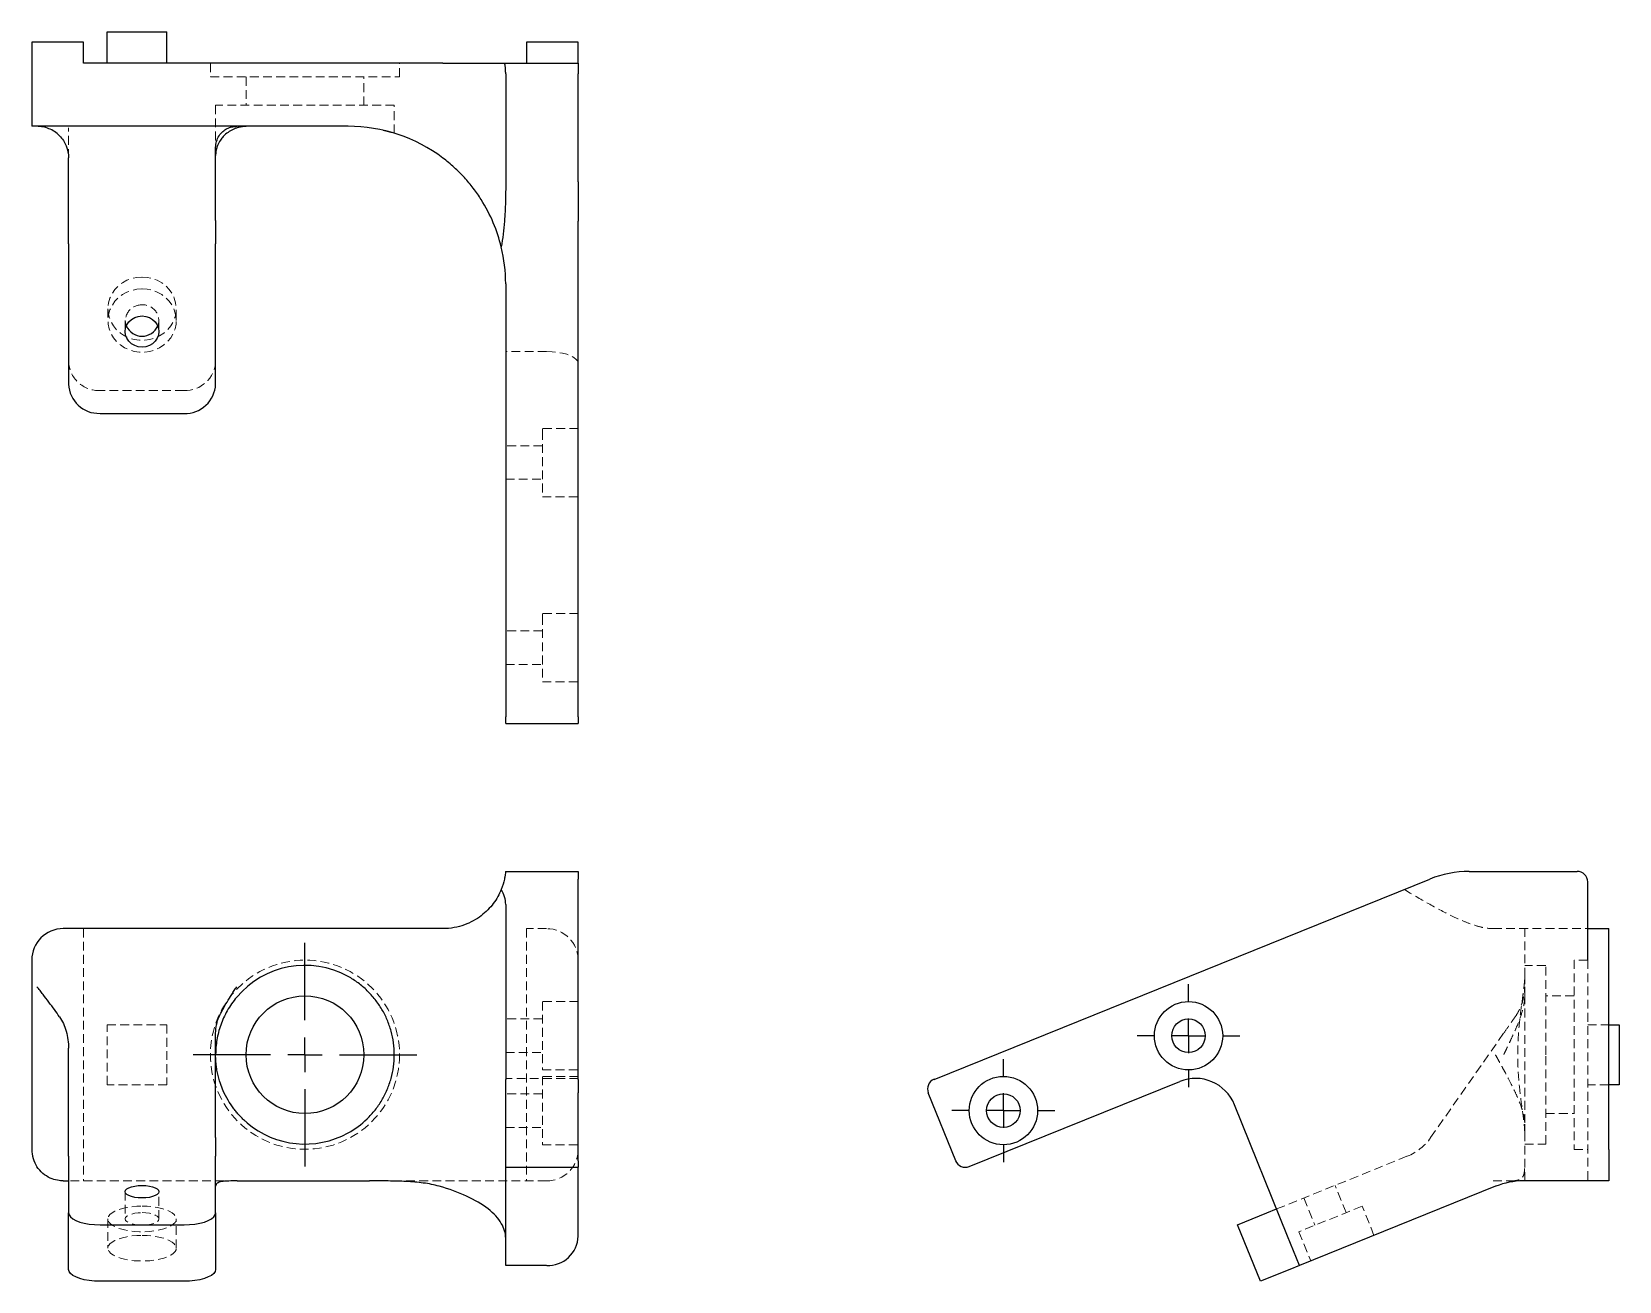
# Model space of a CAD drawing. Header units: millimetres. Extents: x 44 to 273, y 27 to 208.
import ezdxf

# ---------------------------------------------------------------- set-up
doc = ezdxf.new("R2010")
doc.units = ezdxf.units.MM
doc.linetypes.add('HIDDEN', pattern=[1.905, 1.27, -0.635])
doc.layers.add('10', color=7, linetype='Continuous')

# ---------------------------------------------------------------- blocks, each defined once
blk = doc.blocks.new('SW_CENTERMARKSYMBOL_0')
at = {"layer": '10', "color": 0}
for p, q in [((0, 5), (0, 16.17)), ((0, 0), (0, 2.5)), ((-5, 0), (-16.17, 0)), ((0, 0), (-2.5, 0)), ((0, 0), (0, -2.5)), ((0, 0), (2.5, 0)), ((5, 0), (16.17, 0)), ((0, -5), (0, -16.17))]:
    blk.add_line(p, q, dxfattribs=at)
blk = doc.blocks.new('SW_CENTERMARKSYMBOL_1')
at = {"layer": '10', "color": 0}
for p, q in [((0, 5), (0, 7.44)), ((0, 0), (0, 2.5)), ((-5, 0), (-7.44, 0)), ((0, 0), (-2.5, 0)), ((0, 0), (0, -2.5)), ((0, 0), (2.5, 0)), ((5, 0), (7.44, 0)), ((0, -5), (0, -7.44))]:
    blk.add_line(p, q, dxfattribs=at)
blk = doc.blocks.new('SW_CENTERMARKSYMBOL_2')
at = {"layer": '10', "color": 0}
for p, q in [((0, 5), (0, 7.44)), ((0, 0), (0, 2.5)), ((-5, 0), (-7.44, 0)), ((0, 0), (-2.5, 0)), ((0, 0), (0, -2.5)), ((0, 0), (2.5, 0)), ((5, 0), (7.44, 0)), ((0, -5), (0, -7.44))]:
    blk.add_line(p, q, dxfattribs=at)

msp = doc.modelspace()

# ---------------------------------------------------------------- linework, layer by layer
at = {"color": 7, "linetype": 'Continuous', "lineweight": 25}
for p, q in [((54.39, 203.44), (54.39, 208)), ((54.39, 208), (63.05, 208)), ((63.05, 203.44), (63.05, 208)), ((43.5, 206.48), (43.5, 194.33)), ((48.06, 206.48), (43.5, 206.48)), ((50.97, 206.48), (48.06, 206.48)), ((50.97, 203.44), (50.97, 206.48)), ((117.94, 206.48), (115.03, 206.48)), ((115.03, 206.48), (115.03, 203.44)), ((122.5, 206.48), (117.94, 206.48)), ((122.5, 203.44), (122.5, 206.48)), ((102.94, 203.44), (50.97, 203.44)), ((102.94, 203.44), (111.74, 203.44)), ((111.74, 203.44), (122.5, 203.44)), ((122.5, 203.44), (122.5, 201.92)), ((112.02, 201.92), (112.02, 186.31)), ((122.5, 186.31), (122.5, 201.92)), ((48.06, 194.33), (43.5, 194.33)), ((89.23, 194.33), (48.06, 194.33)), ((70.09, 180.73), (70.09, 191.29)), ((48.82, 180.73), (48.82, 189.77)), ((122.5, 186.31), (122.5, 180.62)), ((48.82, 177.35), (48.82, 180.73)), ((70.09, 180.73), (70.09, 177.35)), ((122.5, 108.95), (122.5, 180.62)), ((48.82, 177.35), (48.82, 157.06)), ((70.09, 157.06), (70.09, 177.35)), ((112.02, 171.54), (112.02, 108.95)), ((53.38, 152.83), (65.53, 152.83)), ((112.02, 108), (112.02, 108.95)), ((112.02, 108), (122.5, 108)), ((122.5, 108.95), (122.5, 108)), ((112.02, 86.62), (122.5, 86.62)), ((122.5, 86.62), (122.5, 85.52)), ((122.5, 56.56), (122.5, 85.52)), ((173.95, 56.56), (245.62, 85.52)), ((251.31, 86.62), (266.92, 86.62)), ((268.44, 73.79), (268.44, 85.11)), ((112.02, 81.85), (112.02, 56.56)), ((89.23, 78.35), (48.06, 78.35)), ((102.94, 78.35), (89.23, 78.35)), ((268.44, 78.35), (271.48, 78.35)), ((271.48, 73.79), (271.48, 78.35)), ((43.5, 73.79), (43.5, 46.44)), ((271.48, 46.44), (271.48, 73.79)), ((271.48, 64.45), (273, 64.45)), ((273, 64.45), (273, 55.79)), ((70.09, 48.14), (70.09, 63.22)), ((48.82, 48.14), (48.82, 61.05)), ((112.02, 54.59), (112.02, 56.56)), ((122.5, 56.56), (122.5, 54.59)), ((179.04, 43.96), (209.47, 56.25)), ((273, 55.79), (271.48, 55.79)), ((112.02, 44.8), (112.02, 54.59)), ((122.5, 44.8), (122.5, 54.59)), ((177.07, 44.8), (173.11, 54.59)), ((225.06, 33.88), (217.38, 52.89)), ((48.82, 45.45), (48.82, 48.14)), ((70.09, 48.14), (70.09, 45.45)), ((271.48, 46.44), (271.48, 41.89)), ((48.82, 45.45), (48.82, 37.25)), ((70.09, 37.25), (70.09, 45.45)), ((112.02, 43.85), (112.02, 44.8)), ((112.02, 43.85), (122.5, 43.85)), ((112.02, 29.65), (112.02, 43.85)), ((122.5, 44.8), (122.5, 43.85)), ((122.5, 33.88), (122.5, 43.85)), ((48.06, 41.89), (48.82, 41.89)), ((74.64, 41.89), (89.23, 41.89)), ((89.23, 41.89), (92.33, 41.89)), ((271.48, 41.89), (259.12, 41.89)), ((255.13, 41.11), (226.77, 29.65)), ((48.82, 29.08), (48.82, 37.25)), ((70.09, 37.25), (70.09, 29.08)), ((217.83, 35.54), (222.06, 37.25)), ((222.06, 37.25), (223.47, 37.82)), ((53.38, 35.54), (65.53, 35.54)), ((221.13, 27.38), (217.83, 35.54)), ((226.77, 29.65), (225.06, 33.88)), ((117.94, 29.65), (112.02, 29.65)), ((225.36, 29.08), (221.13, 27.38)), ((226.77, 29.65), (225.36, 29.08)), ((65.53, 27.38), (53.38, 27.38))]:
    msp.add_line(p, q, dxfattribs=at)
at = {"color": 7, "linetype": 'HIDDEN', "lineweight": 18}
for p, q in [((69.33, 203.44), (69.33, 201.47)), ((96.67, 201.47), (96.67, 203.44)), ((69.33, 201.47), (96.67, 201.47)), ((74.49, 201.47), (74.49, 197.37)), ((91.51, 197.37), (91.51, 201.47)), ((95.91, 197.37), (70.09, 197.37)), ((70.09, 197.37), (70.09, 191.29)), ((95.91, 193.33), (95.91, 197.37)), ((48.82, 189.77), (48.82, 194.12)), ((54.52, 167.96), (54.52, 166.26)), ((64.39, 166.26), (64.39, 167.96)), ((57.02, 166.26), (57.02, 164.66)), ((61.89, 164.66), (61.89, 166.26)), ((117.94, 161.77), (112.02, 161.77)), ((65.53, 156.13), (53.38, 156.13)), ((117.33, 150.66), (117.33, 150.3)), ((122.5, 150.66), (117.33, 150.66)), ((117.33, 150.3), (117.33, 140.79)), ((117.33, 148.16), (112.02, 148.16)), ((112.02, 143.3), (117.33, 143.3)), ((117.33, 140.79), (122.5, 140.79)), ((117.33, 123.9), (117.33, 123.54)), ((122.5, 123.9), (117.33, 123.9)), ((117.33, 123.54), (117.33, 114.03)), ((117.33, 121.4), (112.02, 121.4)), ((112.02, 116.54), (117.33, 116.54)), ((117.33, 114.03), (122.5, 114.03)), ((50.97, 78.35), (50.97, 41.89)), ((115.03, 78.35), (115.03, 41.89)), ((117.94, 78.35), (115.03, 78.35)), ((254.74, 78.35), (268.44, 78.35)), ((259.33, 71.43), (259.33, 78.35)), ((266.47, 73.79), (266.47, 46.44)), ((268.44, 73.79), (266.47, 73.79)), ((268.44, 73.79), (268.44, 41.89)), ((262.37, 73.03), (259.33, 73.03)), ((259.33, 68.44), (259.33, 71.43)), ((262.37, 60.12), (262.37, 73.03)), ((117.33, 67.8), (117.33, 57.92)), ((122.5, 67.8), (117.33, 67.8)), ((259.33, 50.27), (259.33, 68.44)), ((266.47, 68.62), (262.37, 68.62)), ((54.39, 55.79), (54.39, 64.45)), ((54.39, 64.45), (63.05, 64.45)), ((63.05, 64.45), (63.05, 55.79)), ((117.33, 65.29), (112.02, 65.29)), ((268.44, 64.45), (271.48, 64.45)), ((245.73, 48.14), (256.29, 63.22)), ((112.02, 60.43), (117.33, 60.43)), ((262.37, 47.2), (262.37, 60.12)), ((117.33, 57.92), (122.5, 57.92)), ((63.05, 55.79), (54.39, 55.79)), ((122.5, 56.69), (112.02, 56.69)), ((117.33, 56.99), (117.33, 47.11)), ((122.5, 56.99), (117.33, 56.99)), ((271.48, 55.79), (268.44, 55.79)), ((117.33, 54.48), (112.02, 54.48)), ((262.37, 51.61), (266.47, 51.61)), ((112.02, 49.62), (117.33, 49.62)), ((259.33, 48.81), (259.33, 50.27)), ((259.33, 41.89), (259.33, 48.81)), ((117.33, 47.11), (122.5, 47.11)), ((259.33, 47.2), (262.37, 47.2)), ((266.47, 46.44), (268.44, 46.44)), ((223.47, 37.82), (242.35, 45.45)), ((73.22, 41.89), (48.82, 41.89)), ((117.94, 41.89), (92.33, 41.89)), ((254.77, 41.89), (259.12, 41.89)), ((57.02, 40.32), (57.02, 36.38)), ((61.89, 36.38), (61.89, 40.32)), ((227.41, 39.41), (229, 35.47)), ((233.51, 37.29), (231.92, 41.24)), ((235.83, 38.23), (226.68, 34.53)), ((237.54, 34), (235.83, 38.23)), ((54.52, 36.38), (54.52, 32.16)), ((64.39, 32.16), (64.39, 36.38)), ((226.68, 34.53), (228.39, 30.31))]:
    msp.add_line(p, q, dxfattribs=at)
at = {"color": 7, "linetype": 'HIDDEN', "lineweight": 18, "flags": 128}
for points in [[(74.64, 194.33), (74.64, 194.33)], [(59.45, 172.54), (60.21, 172.49), (60.94, 172.33), (61.65, 172.07), (62.29, 171.71), (62.88, 171.26), (63.38, 170.74), (63.79, 170.15), (64.1, 169.51), (64.3, 168.83), (64.39, 168.14), (64.36, 167.44), (64.22, 166.75), (63.96, 166.09), (63.6, 165.48), (63.14, 164.92), (62.6, 164.43), (61.98, 164.03), (61.3, 163.72), (60.58, 163.51), (59.83, 163.4), (59.08, 163.4), (58.33, 163.51), (57.61, 163.72), (56.93, 164.03), (56.31, 164.43), (55.77, 164.92), (55.31, 165.48), (54.95, 166.09), (54.69, 166.75), (54.55, 167.44), (54.52, 168.14), (54.61, 168.83), (54.81, 169.51), (55.12, 170.15), (55.53, 170.74), (56.03, 171.26), (56.61, 171.71), (57.26, 172.07), (57.96, 172.33), (58.7, 172.49), (59.45, 172.54)], [(59.45, 170.83), (60.21, 170.78), (60.94, 170.62), (61.65, 170.36), (62.29, 170), (62.88, 169.55), (63.38, 169.03), (63.79, 168.44), (64.1, 167.8), (64.3, 167.13), (64.39, 166.43), (64.36, 165.73), (64.22, 165.04), (63.96, 164.38), (63.6, 163.77), (63.14, 163.21), (62.6, 162.72), (61.98, 162.32), (61.3, 162.01), (60.58, 161.8), (59.83, 161.69), (59.08, 161.69), (58.33, 161.8), (57.61, 162.01), (56.93, 162.32), (56.31, 162.72), (55.77, 163.21), (55.31, 163.77), (54.95, 164.38), (54.69, 165.04), (54.55, 165.73), (54.52, 166.43), (54.61, 167.13), (54.81, 167.8), (55.12, 168.44), (55.53, 169.03), (56.03, 169.55), (56.61, 170), (57.26, 170.36), (57.96, 170.62), (58.7, 170.78), (59.45, 170.83)], [(117.94, 161.77), (118.73, 161.74), (119.5, 161.66), (120.22, 161.54), (120.87, 161.37), (121.43, 161.16), (121.89, 160.91), (122.22, 160.64), (122.43, 160.36), (122.5, 160.06)], [(59.45, 38.23), (60.21, 38.21), (60.94, 38.14), (61.65, 38.04), (62.29, 37.89), (62.88, 37.71), (63.38, 37.5), (63.79, 37.26), (64.1, 37.01), (64.3, 36.73), (64.39, 36.45), (64.36, 36.17), (64.22, 35.89), (63.96, 35.62), (63.6, 35.38), (63.14, 35.15), (62.6, 34.95), (61.98, 34.79), (61.3, 34.67), (60.58, 34.58), (59.83, 34.54), (59.08, 34.54), (58.33, 34.58), (57.61, 34.67), (56.93, 34.79), (56.31, 34.95), (55.77, 35.15), (55.31, 35.38), (54.95, 35.62), (54.69, 35.89), (54.55, 36.17), (54.52, 36.45), (54.61, 36.73), (54.81, 37.01), (55.12, 37.26), (55.53, 37.5), (56.03, 37.71), (56.61, 37.89), (57.26, 38.04), (57.96, 38.14), (58.7, 38.21), (59.45, 38.23)], [(59.45, 37.29), (60, 37.27), (60.51, 37.2), (60.97, 37.09), (61.35, 36.95), (61.64, 36.78), (61.82, 36.58), (61.89, 36.38), (61.82, 36.18), (61.64, 35.99), (61.35, 35.81), (60.97, 35.67), (60.51, 35.56), (60, 35.49), (59.45, 35.47), (58.91, 35.49), (58.4, 35.56), (57.94, 35.67), (57.55, 35.81), (57.26, 35.99), (57.08, 36.18), (57.02, 36.38), (57.08, 36.58), (57.26, 36.78), (57.55, 36.95), (57.94, 37.09), (58.4, 37.2), (58.91, 37.27), (59.45, 37.29)], [(59.45, 34), (60.21, 33.98), (60.94, 33.92), (61.65, 33.81), (62.29, 33.67), (62.88, 33.49), (63.38, 33.28), (63.79, 33.04), (64.1, 32.78), (64.3, 32.51), (64.39, 32.23), (64.36, 31.94), (64.22, 31.67), (63.96, 31.4), (63.6, 31.15), (63.14, 30.92), (62.6, 30.73), (61.98, 30.57), (61.3, 30.44), (60.58, 30.35), (59.83, 30.31), (59.08, 30.31), (58.33, 30.35), (57.61, 30.44), (56.93, 30.57), (56.31, 30.73), (55.77, 30.92), (55.31, 31.15), (54.95, 31.4), (54.69, 31.67), (54.55, 31.94), (54.52, 32.23), (54.61, 32.51), (54.81, 32.78), (55.12, 33.04), (55.53, 33.28), (56.03, 33.49), (56.61, 33.67), (57.26, 33.81), (57.96, 33.92), (58.7, 33.98), (59.45, 34)]]:
    msp.add_lwpolyline(points, dxfattribs=at)
at = {"color": 7, "linetype": 'Continuous', "lineweight": 25, "flags": 128}
for points in [[(59.45, 166.92), (60, 166.86), (60.51, 166.69), (60.97, 166.42), (61.35, 166.07), (61.64, 165.64), (61.82, 165.16), (61.89, 164.66), (61.82, 164.16), (61.64, 163.69), (61.35, 163.26), (60.97, 162.9), (60.51, 162.63), (60, 162.47), (59.45, 162.41), (58.91, 162.47), (58.4, 162.63), (57.94, 162.9), (57.55, 163.26), (57.26, 163.69), (57.08, 164.16), (57.02, 164.66), (57.08, 165.16), (57.26, 165.64), (57.55, 166.07), (57.94, 166.42), (58.4, 166.69), (58.91, 166.86), (59.45, 166.92)], [(59.45, 41.24), (60, 41.21), (60.51, 41.14), (60.97, 41.04), (61.35, 40.89), (61.64, 40.72), (61.82, 40.53), (61.89, 40.32), (61.82, 40.12), (61.64, 39.93), (61.35, 39.76), (60.97, 39.61), (60.51, 39.5), (60, 39.44), (59.45, 39.41), (58.91, 39.44), (58.4, 39.5), (57.94, 39.61), (57.55, 39.76), (57.26, 39.93), (57.08, 40.12), (57.02, 40.32), (57.08, 40.53), (57.26, 40.72), (57.55, 40.89), (57.94, 41.04), (58.4, 41.14), (58.91, 41.21), (59.45, 41.24)], [(48.82, 37.25), (48.89, 36.96), (49.09, 36.67), (49.43, 36.4), (49.89, 36.15), (50.45, 35.94), (51.1, 35.77), (51.82, 35.65), (52.59, 35.57), (53.38, 35.54)], [(65.53, 35.54), (66.32, 35.57), (67.09, 35.65), (67.81, 35.77), (68.46, 35.94), (69.02, 36.15), (69.48, 36.4), (69.81, 36.67), (70.02, 36.96), (70.09, 37.25)], [(53.38, 27.38), (52.59, 27.4), (51.82, 27.48), (51.1, 27.6), (50.45, 27.77), (49.89, 27.99), (49.43, 28.23), (49.09, 28.5), (48.89, 28.79), (48.82, 29.08)], [(70.09, 29.08), (70.02, 28.79), (69.81, 28.5), (69.48, 28.23), (69.02, 27.99), (68.46, 27.77), (67.81, 27.6), (67.09, 27.48), (66.32, 27.4), (65.53, 27.38)]]:
    msp.add_lwpolyline(points, dxfattribs=at)
at = {"color": 7, "linetype": 'HIDDEN', "lineweight": 18}
msp.add_circle((83, 60.12), 13.67, dxfattribs=at)
at = {"color": 7, "linetype": 'Continuous', "lineweight": 25}
for centre, radius in [((83, 60.12), 8.51), ((210.73, 62.86), 4.94), ((210.73, 62.86), 2.43), ((183.97, 52.05), 4.94), ((183.97, 52.05), 2.43)]:
    msp.add_circle(centre, radius, dxfattribs=at)
for centre, radius, start, end in [((89.23, 171.54), 22.79, 53.0094, 90), ((59.45, 166.48), 2.49, 204.1391, 335.8609), ((53.22, 157.24), 4.41, 182.3343, 271.9933), ((65.7, 157.22), 4.39, 267.829, 357.8433), ((251.31, 71.43), 15.19, 90, 112), ((266.92, 85.11), 1.52, 0, 90), ((48.06, 73.79), 4.56, 90, 180), ((83, 60.12), 12.91, 61.1608, 139.8808), ((174.52, 55.16), 1.52, 112, 202), ((211.74, 50.62), 6.08, 22, 112), ((83, 60.12), 12.91, 229.6798, 298.8392), ((48.06, 46.44), 4.56, 180, 213.5573), ((178.47, 45.37), 1.52, 202, 292), ((259.12, 31.25), 10.63, 90, 112), ((118.11, 34.04), 4.39, 267.829, 357.8433)]:
    msp.add_arc(centre, radius, start, end, dxfattribs=at)
at = {"color": 7, "linetype": 'HIDDEN', "lineweight": 18}
for centre, radius, start, end in [((59.33, 166.23), 2.28, 86.8747, 199.7251), ((59.59, 166.24), 2.28, 340.0232, 93.377), ((53.21, 160.52), 4.39, 182.1567, 272.171), ((65.68, 160.54), 4.41, 268.0067, 357.6657), ((117.94, 73.79), 4.56, 0, 90), ((117.94, 46.44), 4.56, 270, 0), ((239.51, 52.49), 7.6, 292, 325)]:
    msp.add_arc(centre, radius, start, end, dxfattribs=at)
at = {"color": 7, "linetype": 'Continuous', "lineweight": 25}
for points, knots in [([(112.02, 201.92), (112.02, 202.02), (112.01, 202.12), (112.01, 202.32), (112.01, 202.42), (112, 202.6), (111.99, 202.69), (111.98, 202.86), (111.97, 202.93), (111.94, 203.14), (111.91, 203.26), (111.84, 203.4), (111.8, 203.44), (111.74, 203.44)], [0, 0, 0, 0, 0.125, 0.125, 0.25, 0.25, 0.375, 0.375, 0.5, 0.5, 0.75, 0.75, 1, 1, 1, 1]), ([(47.52, 192.95), (47.29, 193.19), (47.04, 193.4), (46.53, 193.74), (46.26, 193.88), (45.7, 194.1), (45.42, 194.19), (44.99, 194.27), (44.84, 194.29), (44.63, 194.31), (44.55, 194.32), (44.41, 194.33), (44.33, 194.33), (44.26, 194.33)], [0, 0, 0, 0, 0.25, 0.25, 0.5, 0.5, 0.75, 0.75, 0.875, 0.875, 0.9375, 0.9375, 1, 1, 1, 1]), ([(47.52, 192.95), (47.72, 192.75), (47.91, 192.52), (48.23, 192.03), (48.37, 191.76), (48.71, 190.94), (48.82, 190.34), (48.82, 189.77)], [0, 0, 0, 0, 0.25, 0.25, 0.5, 0.5, 1, 1, 1, 1]), ([(74.64, 194.33), (74.58, 194.33), (74.44, 194.33), (74.24, 194.31), (74.03, 194.29), (73.83, 194.26), (73.62, 194.22), (73.41, 194.17), (73.21, 194.11), (73, 194.05), (72.8, 193.97), (72.4, 193.79), (71.82, 193.45), (71.21, 192.92), (70.7, 192.27), (70.39, 191.67), (70.21, 191.12), (70.13, 190.73), (70.09, 190.4), (70.09, 190.19), (70.09, 190.1)], [0, 0, 0, 0, 0.022024, 0.04476, 0.068197, 0.092324, 0.11713, 0.142604, 0.168737, 0.195519, 0.222943, 0.251005, 0.366254, 0.500575, 0.603124, 0.75039, 0.828407, 0.89584, 0.952981, 1, 1, 1, 1]), ([(70.09, 191.29), (70.09, 191.58), (70.13, 191.87), (70.3, 192.44), (70.43, 192.71), (70.58, 192.95)], [0, 0, 0, 0, 0.5, 0.5, 1, 1, 1, 1]), ([(70.58, 192.95), (70.74, 193.19), (70.92, 193.4), (71.31, 193.74), (71.52, 193.88), (71.96, 194.11), (72.19, 194.19), (72.54, 194.27), (72.65, 194.29), (72.89, 194.32), (73.01, 194.33), (73.13, 194.33)], [0, 0, 0, 0, 0.25, 0.25, 0.5, 0.5, 0.75, 0.75, 0.875, 0.875, 1, 1, 1, 1]), ([(111.38, 176.89), (111.09, 178.08), (110.71, 179.24), (109.75, 181.52), (109.17, 182.64), (108.13, 184.29), (107.74, 184.84), (106.93, 185.9), (106.5, 186.42), (105.58, 187.42), (105.09, 187.91), (104.05, 188.86), (103.51, 189.31), (102.94, 189.74)], [0, 0, 0, 0, 0.25, 0.25, 0.5, 0.5, 0.625, 0.625, 0.75, 0.75, 0.875, 0.875, 1, 1, 1, 1]), ([(112.02, 186.31), (112.02, 185.33), (112.01, 184.36), (111.97, 182.94), (111.96, 182.47), (111.91, 181.53), (111.88, 181.07), (111.84, 180.62)], [0, 0, 0, 0, 0.5, 0.5, 0.75, 0.75, 1, 1, 1, 1]), ([(112.02, 86.62), (112.02, 86.62), (112.01, 86.53), (111.97, 86.25), (111.96, 86.14), (111.91, 85.86), (111.88, 85.7), (111.84, 85.52)], [0, 0, 0, 0, 0.5, 0.5, 0.75, 0.75, 1, 1, 1, 1]), ([(111.38, 84.02), (111.09, 83.31), (110.71, 82.63), (109.75, 81.35), (109.17, 80.75), (108.13, 79.95), (107.74, 79.7), (106.93, 79.25), (106.5, 79.06), (105.58, 78.72), (105.09, 78.59), (104.05, 78.4), (103.51, 78.35), (102.94, 78.35)], [0, 0, 0, 0, 0.25, 0.25, 0.5, 0.5, 0.625, 0.625, 0.75, 0.75, 0.875, 0.875, 1, 1, 1, 1]), ([(89.23, 48.81), (90.25, 49.37), (91.17, 50.05), (92.4, 51.25), (92.79, 51.68), (93.5, 52.58), (93.82, 53.05), (94.4, 54.03), (94.66, 54.54), (95.11, 55.61), (95.3, 56.15), (95.6, 57.25), (95.72, 57.81), (95.87, 58.95), (95.91, 59.53), (95.91, 61.28), (95.76, 62.41), (95.3, 64.08), (95.11, 64.63), (94.67, 65.68), (94.41, 66.19), (93.83, 67.17), (93.5, 67.65), (92.79, 68.55), (92.41, 68.98), (91.59, 69.78), (91.15, 70.15), (90.23, 70.83), (89.74, 71.15), (89.23, 71.43)], [0, 0, 0, 0, 0.125, 0.125, 0.1875, 0.1875, 0.25, 0.25, 0.3125, 0.3125, 0.375, 0.375, 0.4375, 0.4375, 0.5, 0.5, 0.625, 0.625, 0.6875, 0.6875, 0.75, 0.75, 0.8125, 0.8125, 0.875, 0.875, 0.9375, 0.9375, 1, 1, 1, 1]), ([(47.52, 65.6), (47.29, 65.94), (47.04, 66.29), (46.53, 66.99), (46.26, 67.35), (45.7, 68.09), (45.42, 68.46), (44.99, 69.02), (44.84, 69.21), (44.63, 69.49), (44.55, 69.58), (44.41, 69.77), (44.33, 69.86), (44.26, 69.95)], [0, 0, 0, 0, 0.25, 0.25, 0.5, 0.5, 0.75, 0.75, 0.875, 0.875, 0.9375, 0.9375, 1, 1, 1, 1]), ([(70.58, 65.6), (70.74, 65.94), (70.92, 66.29), (71.31, 67), (71.52, 67.36), (71.96, 68.1), (72.19, 68.47), (72.54, 69.02), (72.65, 69.21), (72.89, 69.58), (73.01, 69.77), (73.13, 69.95)], [0, 0, 0, 0, 0.25, 0.25, 0.5, 0.5, 0.75, 0.75, 0.875, 0.875, 1, 1, 1, 1]), ([(73.13, 68.44), (72.86, 68.13), (72.62, 67.81), (72.17, 67.16), (71.96, 66.83), (71.38, 65.8), (71.07, 65.11), (70.7, 64.06), (70.59, 63.71), (70.41, 63), (70.33, 62.64), (70.21, 61.92), (70.16, 61.56), (70.12, 61.02), (70.11, 60.84), (70.09, 60.48), (70.09, 60.3), (70.09, 60.12)], [0, 0, 0, 0, 0.125, 0.125, 0.25, 0.25, 0.5, 0.5, 0.625, 0.625, 0.75, 0.75, 0.875, 0.875, 0.9375, 0.9375, 1, 1, 1, 1]), ([(47.52, 65.6), (47.72, 65.31), (47.91, 64.98), (48.23, 64.28), (48.37, 63.9), (48.71, 62.72), (48.82, 61.87), (48.82, 61.05)], [0, 0, 0, 0, 0.25, 0.25, 0.5, 0.5, 1, 1, 1, 1]), ([(70.09, 63.22), (70.09, 63.63), (70.13, 64.06), (70.3, 64.87), (70.43, 65.25), (70.58, 65.6)], [0, 0, 0, 0, 0.5, 0.5, 1, 1, 1, 1]), ([(74.64, 50.27), (74.58, 50.33), (74.44, 50.45), (74.24, 50.63), (74.03, 50.83), (73.83, 51.03), (73.62, 51.24), (73.41, 51.47), (73.21, 51.7), (73, 51.94), (72.8, 52.19), (72.4, 52.72), (71.82, 53.62), (71.21, 54.79), (70.7, 56.1), (70.39, 57.24), (70.21, 58.26), (70.13, 58.98), (70.09, 59.58), (70.09, 59.95), (70.09, 60.12)], [0, 0, 0, 0, 0.022024, 0.04476, 0.068197, 0.092324, 0.11713, 0.142604, 0.168737, 0.195519, 0.222943, 0.251005, 0.366254, 0.500575, 0.603124, 0.75039, 0.828407, 0.89584, 0.952981, 1, 1, 1, 1]), ([(48.06, 41.89), (47.82, 41.89), (47.54, 41.9), (46.88, 42.03), (46.53, 42.13), (45.8, 42.47), (45.44, 42.69), (44.79, 43.24), (44.5, 43.56), (44.26, 43.92)], [0, 0, 0, 0, 0.25, 0.25, 0.5, 0.5, 0.75, 0.75, 1, 1, 1, 1]), ([(73.22, 41.89), (72.78, 41.89), (72.36, 41.88), (71.78, 41.86), (71.6, 41.85), (71.26, 41.82), (71.11, 41.8), (70.82, 41.75), (70.69, 41.72), (70.48, 41.64), (70.38, 41.59), (70.24, 41.48), (70.18, 41.42), (70.11, 41.27), (70.09, 41.19), (70.09, 41.1)], [0, 0, 0, 0, 0.25, 0.25, 0.375, 0.375, 0.5, 0.5, 0.625, 0.625, 0.75, 0.75, 0.875, 0.875, 1, 1, 1, 1]), ([(102.4, 41.11), (101.67, 41.32), (100.9, 41.47), (99.31, 41.68), (98.48, 41.75), (96.77, 41.84), (95.9, 41.86), (94.14, 41.88), (93.24, 41.89), (92.33, 41.89)], [0, 0, 0, 0, 0.25, 0.25, 0.5, 0.5, 0.75, 0.75, 1, 1, 1, 1]), ([(112.02, 33.6), (112.02, 34.31), (111.81, 35.03), (110.96, 36.46), (110.32, 37.17), (108.62, 38.49), (107.57, 39.11), (105.17, 40.22), (103.83, 40.7), (102.4, 41.11)], [0, 0, 0, 0, 0.25, 0.25, 0.5, 0.5, 0.75, 0.75, 1, 1, 1, 1])]:
    msp.add_open_spline(points, degree=3, knots=knots, dxfattribs=at)
at = {"color": 7, "linetype": 'HIDDEN', "lineweight": 18}
for points, knots in [([(94.32, 193.75), (94.5, 193.7), (95.04, 193.58), (95.59, 193.42), (95.89, 193.33), (95.91, 193.33), (95.91, 193.33)], [0, 0, 0, 0, 0.175768, 0.513588, 0.861816, 1, 1, 1, 1]), ([(241.89, 84.02), (243.08, 83.31), (244.24, 82.63), (246.52, 81.35), (247.64, 80.75), (249.29, 79.95), (249.84, 79.7), (250.9, 79.25), (251.42, 79.06), (252.42, 78.72), (252.91, 78.59), (253.86, 78.4), (254.31, 78.35), (254.74, 78.35)], [0, 0, 0, 0, 0.25, 0.25, 0.5, 0.5, 0.625, 0.625, 0.75, 0.75, 0.875, 0.875, 1, 1, 1, 1]), ([(259.33, 48.81), (259.33, 49.37), (259.26, 50.05), (259.11, 51.25), (259.05, 51.68), (258.93, 52.58), (258.86, 53.05), (258.73, 54.03), (258.67, 54.54), (258.56, 55.61), (258.5, 56.15), (258.42, 57.25), (258.38, 57.81), (258.34, 58.95), (258.33, 59.53), (258.33, 61.28), (258.37, 62.41), (258.5, 64.08), (258.56, 64.63), (258.67, 65.68), (258.73, 66.19), (258.86, 67.17), (258.93, 67.65), (259.05, 68.55), (259.11, 68.98), (259.21, 69.78), (259.25, 70.15), (259.31, 70.83), (259.33, 71.15), (259.33, 71.43)], [0, 0, 0, 0, 0.125, 0.125, 0.1875, 0.1875, 0.25, 0.25, 0.3125, 0.3125, 0.375, 0.375, 0.4375, 0.4375, 0.5, 0.5, 0.625, 0.625, 0.6875, 0.6875, 0.75, 0.75, 0.8125, 0.8125, 0.875, 0.875, 0.9375, 0.9375, 1, 1, 1, 1]), ([(257.95, 65.6), (258.19, 65.94), (258.4, 66.29), (258.74, 67), (258.88, 67.36), (259.11, 68.1), (259.19, 68.47), (259.27, 69.02), (259.29, 69.21), (259.32, 69.58), (259.33, 69.77), (259.33, 69.95)], [0, 0, 0, 0, 0.25, 0.25, 0.5, 0.5, 0.75, 0.75, 0.875, 0.875, 1, 1, 1, 1]), ([(259.33, 68.44), (259.33, 68.13), (259.29, 67.81), (259.18, 67.16), (259.1, 66.83), (258.81, 65.8), (258.56, 65.11), (258.13, 64.06), (257.98, 63.71), (257.66, 63), (257.49, 62.64), (257.16, 61.92), (256.99, 61.56), (256.73, 61.02), (256.64, 60.84), (256.47, 60.48), (256.38, 60.3), (256.29, 60.12)], [0, 0, 0, 0, 0.125, 0.125, 0.25, 0.25, 0.5, 0.5, 0.625, 0.625, 0.75, 0.75, 0.875, 0.875, 0.9375, 0.9375, 1, 1, 1, 1]), ([(256.29, 63.22), (256.58, 63.63), (256.87, 64.06), (257.44, 64.87), (257.71, 65.25), (257.95, 65.6)], [0, 0, 0, 0, 0.5, 0.5, 1, 1, 1, 1]), ([(259.33, 50.27), (259.33, 50.33), (259.33, 50.45), (259.31, 50.63), (259.29, 50.83), (259.26, 51.03), (259.22, 51.24), (259.17, 51.47), (259.11, 51.7), (259.05, 51.94), (258.97, 52.19), (258.79, 52.72), (258.45, 53.62), (257.92, 54.79), (257.27, 56.1), (256.67, 57.24), (256.12, 58.26), (255.73, 58.98), (255.4, 59.58), (255.19, 59.95), (255.1, 60.12)], [0, 0, 0, 0, 0.022024, 0.04476, 0.068197, 0.092324, 0.11713, 0.142604, 0.168737, 0.195519, 0.222943, 0.251005, 0.366254, 0.500575, 0.603124, 0.75039, 0.828407, 0.89584, 0.952981, 1, 1, 1, 1]), ([(257.29, 41.89), (257.65, 41.89), (257.97, 41.9), (258.53, 42.03), (258.75, 42.13), (259.08, 42.47), (259.18, 42.69), (259.31, 43.24), (259.33, 43.56), (259.33, 43.92)], [0, 0, 0, 0, 0.25, 0.25, 0.5, 0.5, 0.75, 0.75, 1, 1, 1, 1])]:
    msp.add_open_spline(points, degree=3, knots=knots, dxfattribs=at)
at = {"color": 7, "linetype": 'Continuous', "lineweight": 25}
for points in [[(111.84, 180.62), (111.73, 179.35), (111.58, 178.1), (111.38, 176.89)], [(112.02, 171.54), (112.02, 173.34), (111.8, 175.15), (111.38, 176.89)], [(111.84, 85.52), (111.73, 85.01), (111.58, 84.5), (111.38, 84.02)], [(112.02, 81.85), (112.02, 82.58), (111.8, 83.31), (111.38, 84.02)], [(73.22, 41.89), (73.68, 41.89), (74.16, 41.89), (74.64, 41.89)]]:
    msp.add_open_spline(points, degree=3, dxfattribs=at)

# ---------------------------------------------------------------- block references
at = {"layer": '10'}
for name, p in [('SW_CENTERMARKSYMBOL_0', (83, 60.12)), ('SW_CENTERMARKSYMBOL_1', (210.73, 62.86)), ('SW_CENTERMARKSYMBOL_2', (183.97, 52.05))]:
    msp.add_blockref(name, p, dxfattribs=at)

doc.saveas('drawing.dxf')
